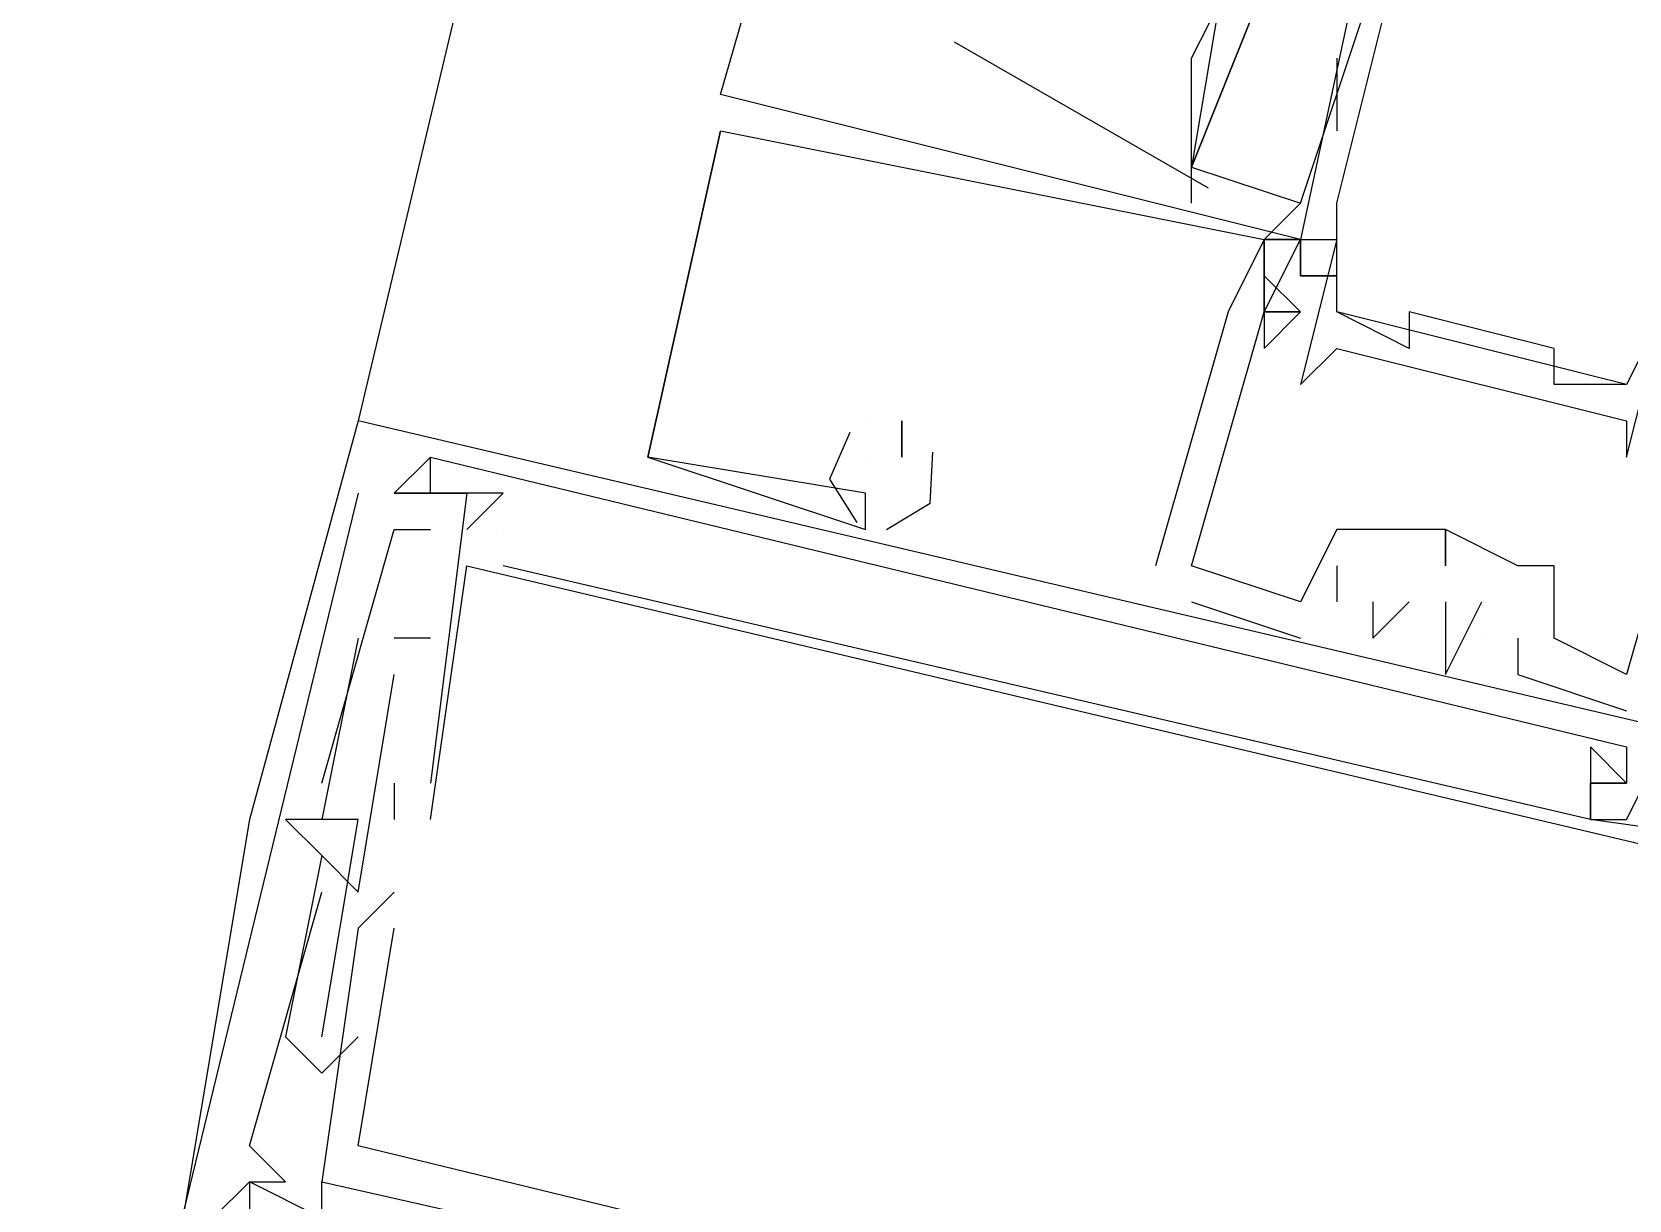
# Model space of a CAD drawing. Header units: feet. Extents: x -84 to 198, y -22 to 181.
# Drawn here: x 115.427 to 116.014, y 67.851 to 68.281 of the extents above; entities that cross this region are included whole.
import ezdxf

# ---------------------------------------------------------------- set-up
doc = ezdxf.new("R2010")
doc.units = ezdxf.units.FT
doc.layers.add('A-LINEA', color=7, linetype='CONTINUOUS')

msp = doc.modelspace()

# ---------------------------------------------------------------- linework, layer by layer
at = {"layer": 'A-LINEA'}
for p, q in [((117.2133, 75.1511), (115.5467, 68.1378)), ((115.68, 68.2578), (115.7067, 68.3511)), ((115.8933, 68.2178), (115.92, 68.2978)), ((115.766, 68.2772), (115.8594, 68.2234)), ((115.9067, 68.2711), (115.9067, 68.2444)), ((115.68, 68.2578), (115.68, 68.2578)), ((115.68, 68.2578), (115.68, 68.2578)), ((115.68, 68.2578), (115.68, 68.2578)), ((115.68, 68.2578), (115.68, 68.2578)), ((115.68, 68.2578), (115.68, 68.2578)), ((115.68, 68.2578), (115.68, 68.2578)), ((115.68, 68.2444), (115.68, 68.2444)), ((115.68, 68.2444), (115.68, 68.2444)), ((115.68, 68.2444), (115.68, 68.2444)), ((115.68, 68.2444), (115.68, 68.2444)), ((115.68, 68.2444), (115.68, 68.2444)), ((115.68, 68.2444), (115.68, 68.2444)), ((115.8533, 68.2178), (115.8533, 68.2311)), ((115.88, 68.2044), (115.8933, 68.2178)), ((115.9067, 68.2178), (115.9067, 68.2178)), ((115.88, 68.2044), (115.88, 68.2044)), ((115.88, 68.2044), (115.88, 68.2044)), ((115.88, 68.2044), (115.88, 68.2044)), ((115.88, 68.2044), (115.88, 68.2044)), ((115.88, 68.2044), (115.88, 68.2044)), ((115.88, 68.2044), (115.88, 68.2044)), ((115.8933, 68.2044), (115.8933, 68.2044)), ((115.8933, 68.2044), (115.8933, 68.2044)), ((115.8933, 68.2044), (115.8933, 68.2044)), ((115.8933, 68.2044), (115.8933, 68.2044)), ((115.8933, 68.2044), (115.8933, 68.2044)), ((115.8933, 68.2044), (115.8933, 68.2044)), ((115.8933, 68.2044), (115.8933, 68.2044)), ((115.9067, 68.2044), (115.9067, 68.2044)), ((115.9067, 68.2044), (115.9067, 68.2044)), ((115.8933, 68.1911), (115.9067, 68.1911)), ((115.8933, 68.1911), (115.8933, 68.1911)), ((115.8933, 68.1911), (115.8933, 68.1911)), ((115.8933, 68.1911), (115.9067, 68.1911)), ((115.8933, 68.1911), (115.8933, 68.1911)), ((115.8933, 68.1911), (115.8933, 68.1911)), ((115.8933, 68.1911), (115.9067, 68.1911)), ((115.8933, 68.1911), (115.8933, 68.1911)), ((115.8933, 68.1911), (115.8933, 68.1911)), ((115.8667, 68.1778), (115.84, 68.0844)), ((115.8667, 68.1778), (115.84, 68.0844)), ((115.8667, 68.1778), (115.84, 68.0844)), ((115.8667, 68.1778), (115.8667, 68.1778)), ((115.8667, 68.1778), (115.8667, 68.1778)), ((115.8667, 68.1778), (115.8667, 68.1778)), ((115.88, 68.1778), (115.8933, 68.1778)), ((115.8933, 68.1778), (115.88, 68.1778)), ((115.88, 68.1778), (115.88, 68.1778)), ((115.88, 68.1778), (115.88, 68.1778)), ((115.88, 68.1778), (115.88, 68.1778)), ((115.88, 68.1778), (115.8933, 68.1778)), ((115.8933, 68.1778), (115.88, 68.1778)), ((115.88, 68.1778), (115.88, 68.1778)), ((115.88, 68.1778), (115.88, 68.1778)), ((115.88, 68.1778), (115.88, 68.1778)), ((115.88, 68.1778), (115.8933, 68.1778)), ((115.8933, 68.1778), (115.88, 68.1778)), ((115.88, 68.1778), (115.88, 68.1778)), ((115.88, 68.1778), (115.88, 68.1778)), ((115.88, 68.1778), (115.88, 68.1778)), ((115.8933, 68.1778), (115.8933, 68.1778)), ((115.8933, 68.1778), (115.8933, 68.1778)), ((115.8933, 68.1778), (115.8933, 68.1778)), ((115.8933, 68.1778), (115.8933, 68.1778)), ((115.8933, 68.1778), (115.8933, 68.1778)), ((115.8933, 68.1778), (115.8933, 68.1778)), ((115.9067, 68.1778), (115.9067, 68.1778)), ((116.0133, 68.1511), (115.9067, 68.1778)), ((116.0133, 68.1511), (115.9067, 68.1778)), ((116.0133, 68.1511), (115.9067, 68.1778)), ((115.9333, 68.1778), (115.9333, 68.1778)), ((115.88, 68.1644), (115.88, 68.1644)), ((115.88, 68.1644), (115.88, 68.1644)), ((115.88, 68.1644), (115.88, 68.1644)), ((115.9067, 68.1644), (115.9067, 68.1644)), ((115.9333, 68.1644), (115.9333, 68.1644)), ((115.9867, 68.1644), (115.9867, 68.1644)), ((115.8933, 68.1511), (115.8933, 68.1511)), ((115.9867, 68.1511), (115.9867, 68.1511)), ((116.0133, 68.1511), (116.0133, 68.1511)), ((115.5467, 68.1378), (115.5467, 68.1378)), ((115.5467, 68.1378), (115.5467, 68.1378)), ((115.5467, 68.1378), (115.5467, 68.1378)), ((115.7333, 68.1378), (115.7333, 68.1378)), ((115.7333, 68.1378), (115.7333, 68.1378)), ((115.7333, 68.1378), (115.7333, 68.1378)), ((115.7333, 68.1378), (115.7333, 68.1378)), ((115.7333, 68.1378), (115.7333, 68.1378)), ((115.7333, 68.1378), (115.7333, 68.1378)), ((115.7467, 68.1378), (115.7467, 68.1378)), ((115.7467, 68.1378), (115.7467, 68.1378)), ((115.7467, 68.1378), (115.7467, 68.1378)), ((116.0133, 68.1378), (116.0133, 68.1378)), ((115.5733, 68.1244), (115.5733, 68.1244)), ((115.5733, 68.1244), (115.5733, 68.1244)), ((115.5733, 68.1244), (115.5733, 68.1244)), ((115.5733, 68.1244), (115.5733, 68.1244)), ((115.5733, 68.1244), (115.5733, 68.1244)), ((115.5733, 68.1244), (115.5733, 68.1244)), ((115.6533, 68.1244), (115.6533, 68.1244)), ((115.6533, 68.1244), (115.6533, 68.1244)), ((115.6533, 68.1244), (115.6533, 68.1244)), ((115.6533, 68.1244), (115.6533, 68.1244)), ((115.6533, 68.1244), (115.6533, 68.1244)), ((115.6533, 68.1244), (115.6533, 68.1244)), ((115.7333, 68.1244), (115.7333, 68.1244)), ((115.7333, 68.1244), (115.7333, 68.1244)), ((115.7333, 68.1244), (115.7333, 68.1244)), ((115.7467, 68.1244), (115.7467, 68.1244)), ((115.7467, 68.1244), (115.7467, 68.1244)), ((115.7467, 68.1244), (115.7467, 68.1244)), ((115.7467, 68.1244), (115.7467, 68.1244)), ((115.7467, 68.1244), (115.7467, 68.1244)), ((115.7467, 68.1244), (115.7467, 68.1244)), ((116.0133, 68.1244), (116.0133, 68.1244)), ((115.5467, 68.1111), (115.4267, 67.6178)), ((115.56, 68.1111), (115.56, 68.1111)), ((115.56, 68.1111), (115.56, 68.1111)), ((115.56, 68.1111), (115.56, 68.1111)), ((115.56, 68.1111), (115.56, 68.1111)), ((115.56, 68.1111), (115.56, 68.1111)), ((115.56, 68.1111), (115.56, 68.1111)), ((115.5733, 68.1111), (115.5733, 68.1111)), ((115.5733, 68.1111), (115.5733, 68.1111)), ((115.5733, 68.1111), (115.5733, 68.1111)), ((115.5733, 68.1111), (115.5733, 68.1111)), ((115.5733, 68.1111), (115.5733, 68.1111)), ((115.5733, 68.1111), (115.5733, 68.1111)), ((115.5867, 68.1111), (115.5867, 68.1111)), ((115.5867, 68.1111), (115.5867, 68.1111)), ((115.5867, 68.1111), (115.5867, 68.1111)), ((115.6, 68.1111), (115.6, 68.1111)), ((115.6, 68.1111), (115.6, 68.1111)), ((115.6, 68.1111), (115.6, 68.1111)), ((115.7333, 68.1111), (115.7333, 68.1111)), ((115.7333, 68.1111), (115.7333, 68.1111)), ((115.7333, 68.1111), (115.7333, 68.1111)), ((115.7333, 68.1111), (115.7333, 68.1111)), ((115.7333, 68.1111), (115.7333, 68.1111)), ((115.7333, 68.1111), (115.7333, 68.1111)), ((115.56, 68.0978), (115.56, 68.0978)), ((115.56, 68.0978), (115.56, 68.0978)), ((115.56, 68.0978), (115.56, 68.0978)), ((115.5733, 68.0978), (115.5733, 68.0978)), ((115.5733, 68.0978), (115.5733, 68.0978)), ((115.5733, 68.0978), (115.5733, 68.0978)), ((115.5867, 68.0978), (115.5867, 68.0978)), ((115.5867, 68.0978), (115.5867, 68.0978)), ((115.5867, 68.0978), (115.5867, 68.0978)), ((115.6, 68.0978), (115.6, 68.0978)), ((115.6, 68.0978), (115.6, 68.0978)), ((115.6, 68.0978), (115.6, 68.0978)), ((115.7333, 68.0978), (115.7333, 68.0978)), ((115.7333, 68.0978), (115.7333, 68.0978)), ((115.7333, 68.0978), (115.7333, 68.0978)), ((115.9067, 68.0978), (115.9067, 68.0978)), ((115.9067, 68.0978), (115.9067, 68.0978)), ((115.9067, 68.0978), (115.9067, 68.0978)), ((115.92, 68.0978), (115.92, 68.0978)), ((115.92, 68.0978), (115.92, 68.0978)), ((115.92, 68.0978), (115.92, 68.0978)), ((115.92, 68.0978), (115.92, 68.0978)), ((115.9467, 68.0978), (115.9467, 68.0978)), ((115.9467, 68.0978), (115.9467, 68.0978)), ((115.9467, 68.0978), (115.9467, 68.0978)), ((115.9467, 68.0978), (115.9467, 68.0978)), ((115.9467, 68.0978), (115.9467, 68.0978)), ((115.9467, 68.0978), (115.9467, 68.0978)), ((115.9467, 68.0978), (115.9467, 68.0978)), ((115.5867, 68.0844), (115.5867, 68.0844)), ((115.5867, 68.0844), (115.5867, 68.0844)), ((115.5867, 68.0844), (115.5867, 68.0844)), ((115.6, 68.0844), (115.6, 68.0844)), ((115.6, 68.0844), (115.6, 68.0844)), ((115.6, 68.0844), (115.6, 68.0844)), ((115.84, 68.0844), (115.84, 68.0844)), ((115.84, 68.0844), (115.84, 68.0844)), ((115.84, 68.0844), (115.84, 68.0844)), ((115.8533, 68.0844), (115.8533, 68.0844)), ((115.8533, 68.0844), (115.8533, 68.0844)), ((115.8533, 68.0844), (115.8533, 68.0844)), ((115.8533, 68.0844), (115.8533, 68.0844)), ((115.8533, 68.0844), (115.8533, 68.0844)), ((115.8533, 68.0844), (115.8533, 68.0844)), ((115.9067, 68.0844), (115.9067, 68.0844)), ((115.9067, 68.0844), (115.9067, 68.0844)), ((115.9067, 68.0844), (115.9067, 68.0844)), ((115.9467, 68.0844), (115.9467, 68.0844)), ((115.9467, 68.0844), (115.9467, 68.0844)), ((115.9467, 68.0844), (115.9467, 68.0844)), ((115.9733, 68.0844), (115.9733, 68.0844)), ((115.9733, 68.0844), (115.9733, 68.0844)), ((115.9733, 68.0844), (115.9733, 68.0844)), ((115.9867, 68.0844), (115.9867, 68.0844)), ((115.9867, 68.0844), (115.9867, 68.0844)), ((115.9867, 68.0844), (115.9867, 68.0844)), ((115.8533, 68.0711), (115.8933, 68.0578)), ((115.8533, 68.0711), (115.8533, 68.0711)), ((115.8533, 68.0711), (115.8933, 68.0578)), ((115.8533, 68.0711), (115.8533, 68.0711)), ((115.8533, 68.0711), (115.8933, 68.0578)), ((115.8533, 68.0711), (115.8533, 68.0711)), ((115.8933, 68.0711), (115.8933, 68.0711)), ((115.8933, 68.0711), (115.8933, 68.0711)), ((115.8933, 68.0711), (115.8933, 68.0711)), ((115.8933, 68.0711), (115.8933, 68.0711)), ((115.8933, 68.0711), (115.8933, 68.0711)), ((115.8933, 68.0711), (115.8933, 68.0711)), ((115.9067, 68.0711), (115.9067, 68.0711)), ((115.9067, 68.0711), (115.9067, 68.0711)), ((115.9067, 68.0711), (115.9067, 68.0711)), ((115.92, 68.0711), (115.92, 68.0711)), ((115.92, 68.0711), (115.92, 68.0711)), ((115.92, 68.0711), (115.92, 68.0711)), ((115.9333, 68.0711), (115.9333, 68.0711)), ((115.9333, 68.0711), (115.9333, 68.0711)), ((115.9333, 68.0711), (115.9333, 68.0711)), ((115.9467, 68.0711), (115.9467, 68.0711)), ((115.9467, 68.0711), (115.9467, 68.0711)), ((115.9467, 68.0711), (115.9467, 68.0711)), ((115.96, 68.0711), (115.96, 68.0711)), ((115.96, 68.0711), (115.96, 68.0711)), ((115.96, 68.0711), (115.96, 68.0711)), ((115.5467, 68.0578), (115.5467, 68.0578)), ((115.5467, 68.0578), (115.5467, 68.0578)), ((115.5467, 68.0578), (115.5467, 68.0578)), ((115.5733, 68.0578), (115.56, 68.0578)), ((115.56, 68.0578), (115.56, 68.0578)), ((115.5733, 68.0578), (115.56, 68.0578)), ((115.56, 68.0578), (115.56, 68.0578)), ((115.5733, 68.0578), (115.56, 68.0578)), ((115.56, 68.0578), (115.56, 68.0578)), ((115.5733, 68.0578), (115.5733, 68.0578)), ((115.5733, 68.0578), (115.5733, 68.0578)), ((115.5733, 68.0578), (115.5733, 68.0578)), ((115.8933, 68.0578), (115.8933, 68.0578)), ((115.8933, 68.0578), (115.8933, 68.0578)), ((115.8933, 68.0578), (115.8933, 68.0578)), ((115.92, 68.0578), (115.92, 68.0578)), ((115.92, 68.0578), (115.92, 68.0578)), ((115.92, 68.0578), (115.92, 68.0578)), ((115.9467, 68.0578), (115.9467, 68.0578)), ((115.9467, 68.0578), (115.9467, 68.0578)), ((115.9467, 68.0578), (115.9467, 68.0578)), ((115.96, 68.0578), (115.96, 68.0578)), ((115.96, 68.0578), (115.96, 68.0578)), ((115.96, 68.0578), (115.96, 68.0578)), ((115.9733, 68.0578), (115.9733, 68.0578)), ((115.9733, 68.0578), (115.9733, 68.0578)), ((115.9733, 68.0578), (115.9733, 68.0578)), ((115.9867, 68.0578), (115.9867, 68.0578)), ((115.9867, 68.0578), (115.9867, 68.0578)), ((115.9867, 68.0578), (115.9867, 68.0578)), ((115.56, 68.0444), (115.56, 68.0444)), ((115.56, 68.0444), (115.56, 68.0444)), ((115.56, 68.0444), (115.56, 68.0444)), ((115.9467, 68.0444), (115.9467, 68.0444)), ((115.9467, 68.0444), (115.9467, 68.0444)), ((115.9467, 68.0444), (115.9467, 68.0444)), ((115.9733, 68.0444), (115.9733, 68.0444)), ((115.9733, 68.0444), (115.9733, 68.0444)), ((115.9733, 68.0444), (115.9733, 68.0444)), ((116.0133, 68.0444), (116.0133, 68.0444)), ((116.0133, 68.0444), (116.0133, 68.0444)), ((116.0133, 68.0444), (116.0133, 68.0444)), ((116.0133, 68.0444), (116.0133, 68.0444)), ((116.0133, 68.0444), (116.0133, 68.0444)), ((116.0133, 68.0444), (116.0133, 68.0444)), ((116.0133, 68.0311), (116.0133, 68.0311)), ((116.0133, 68.0311), (116.0133, 68.0311)), ((116.0133, 68.0311), (116.0133, 68.0311)), ((116, 68.0178), (116, 68.0178)), ((116, 68.0178), (116, 68.0178)), ((116, 68.0178), (116, 68.0178)), ((116.0133, 68.0178), (116.0133, 68.0178)), ((116.0133, 68.0178), (116.0133, 68.0178)), ((116.0133, 68.0178), (116.0133, 68.0178)), ((115.5333, 68.0044), (115.5333, 68.0044)), ((115.5333, 68.0044), (115.5333, 68.0044)), ((115.5333, 68.0044), (115.5333, 68.0044)), ((115.56, 68.0044), (115.56, 67.9911)), ((115.56, 68.0044), (115.56, 68.0044)), ((115.56, 68.0044), (115.56, 67.9911)), ((115.56, 68.0044), (115.56, 68.0044)), ((115.56, 68.0044), (115.56, 67.9911)), ((115.56, 68.0044), (115.56, 68.0044)), ((115.5733, 68.0044), (115.5733, 68.0044)), ((115.5733, 68.0044), (115.5733, 68.0044)), ((115.5733, 68.0044), (115.5733, 68.0044)), ((115.5733, 68.0044), (115.5733, 68.0044)), ((115.5733, 68.0044), (115.5733, 68.0044)), ((115.5733, 68.0044), (115.5733, 68.0044)), ((116, 68.0044), (116, 68.0044)), ((116, 68.0044), (116, 68.0044)), ((116, 68.0044), (116, 68.0044)), ((116, 68.0044), (116, 68.0044)), ((116, 68.0044), (116, 68.0044)), ((116, 68.0044), (116, 68.0044)), ((116.0133, 68.0044), (116.0133, 68.0044)), ((116.0133, 68.0044), (116.0133, 68.0044)), ((116.0133, 68.0044), (116.0133, 68.0044)), ((116.0133, 68.0044), (116.0133, 68.0044)), ((116.0133, 68.0044), (116.0133, 68.0044)), ((116.0133, 68.0044), (116.0133, 68.0044)), ((115.5067, 67.9911), (115.5067, 67.9911)), ((115.5067, 67.9911), (115.5067, 67.9911)), ((115.5067, 67.9911), (115.5067, 67.9911)), ((115.5067, 67.9911), (115.5067, 67.9911)), ((115.5067, 67.9911), (115.5067, 67.9911)), ((115.5067, 67.9911), (115.5067, 67.9911)), ((115.52, 67.9911), (115.52, 67.9911)), ((115.52, 67.9911), (115.52, 67.9911)), ((115.52, 67.9911), (115.52, 67.9911)), ((115.52, 67.9911), (115.52, 67.9911)), ((115.52, 67.9911), (115.52, 67.9911)), ((115.52, 67.9911), (115.52, 67.9911)), ((115.5333, 67.9911), (115.5333, 67.9911)), ((115.5333, 67.9911), (115.5333, 67.9911)), ((115.5333, 67.9911), (115.5333, 67.9911)), ((115.5333, 67.9911), (115.5333, 67.9911)), ((115.5333, 67.9911), (115.5333, 67.9911)), ((115.5333, 67.9911), (115.5333, 67.9911)), ((115.5467, 67.9911), (115.5467, 67.9911)), ((115.5467, 67.9911), (115.5467, 67.9911)), ((115.5467, 67.9911), (115.5467, 67.9911)), ((115.56, 67.9911), (115.56, 67.9911)), ((115.56, 67.9911), (115.56, 67.9911)), ((115.56, 67.9911), (115.56, 67.9911)), ((115.5733, 67.9911), (115.5733, 67.9911)), ((115.5733, 67.9911), (115.5733, 67.9911)), ((115.5733, 67.9911), (115.5733, 67.9911)), ((116, 67.9911), (116, 67.9911)), ((116, 67.9911), (116, 67.9911)), ((116, 67.9911), (116, 67.9911)), ((116, 67.9911), (116, 67.9911)), ((116, 67.9911), (116, 67.9911)), ((116, 67.9911), (116, 67.9911)), ((116, 67.9911), (116, 67.9911)), ((116, 67.9911), (116, 67.9911)), ((116, 67.9911), (116, 67.9911)), ((116.0133, 67.9911), (116.0133, 67.9911)), ((116.0133, 67.9911), (116.0133, 67.9911)), ((116.0133, 67.9911), (116.0133, 67.9911)), ((115.5333, 67.9778), (115.5333, 67.9778)), ((115.5333, 67.9778), (115.5333, 67.9778)), ((115.5333, 67.9778), (115.5333, 67.9778)), ((115.5333, 67.9778), (115.5333, 67.9778)), ((115.5333, 67.9778), (115.5333, 67.9778)), ((115.5333, 67.9778), (115.5333, 67.9778)), ((115.5333, 67.9644), (115.5333, 67.9644)), ((115.5333, 67.9644), (115.5333, 67.9644)), ((115.5333, 67.9644), (115.5333, 67.9644)), ((115.5467, 67.9644), (115.5467, 67.9644)), ((115.5467, 67.9644), (115.5467, 67.9644)), ((115.5467, 67.9644), (115.5467, 67.9644)), ((115.56, 67.9644), (115.56, 67.9644)), ((115.56, 67.9644), (115.56, 67.9644)), ((115.56, 67.9644), (115.56, 67.9644)), ((115.5467, 67.9511), (115.5467, 67.9511)), ((115.5467, 67.9511), (115.5467, 67.9511)), ((115.5467, 67.9511), (115.5467, 67.9511)), ((115.56, 67.9511), (115.56, 67.9511)), ((115.56, 67.9511), (115.56, 67.9511)), ((115.56, 67.9511), (115.56, 67.9511)), ((115.52, 67.9111), (115.52, 67.9111)), ((115.52, 67.9111), (115.52, 67.9111)), ((115.52, 67.9111), (115.52, 67.9111)), ((115.5333, 67.9111), (115.5333, 67.9111)), ((115.5333, 67.9111), (115.5333, 67.9111)), ((115.5333, 67.9111), (115.5333, 67.9111)), ((115.5467, 67.9111), (115.5467, 67.9111)), ((115.5467, 67.9111), (115.5467, 67.9111)), ((115.5467, 67.9111), (115.5467, 67.9111)), ((115.5333, 67.8978), (115.5333, 67.8978)), ((115.5333, 67.8978), (115.5333, 67.8978)), ((115.5333, 67.8978), (115.5333, 67.8978)), ((115.5067, 67.8711), (115.5067, 67.8711)), ((115.5067, 67.8711), (115.5067, 67.8711)), ((115.5067, 67.8711), (115.5067, 67.8711)), ((115.5467, 67.8711), (115.5467, 67.8711)), ((115.5467, 67.8711), (115.5467, 67.8711)), ((115.5467, 67.8711), (115.5467, 67.8711)), ((115.5067, 67.8578), (115.5067, 67.8578)), ((115.5067, 67.8578), (115.5067, 67.8578)), ((115.5067, 67.8578), (115.5067, 67.8578)), ((115.5067, 67.8578), (115.5067, 67.8578)), ((115.5067, 67.8578), (115.5067, 67.8578)), ((115.5067, 67.8578), (115.5067, 67.8578)), ((115.52, 67.8578), (115.52, 67.8578)), ((115.52, 67.8578), (115.52, 67.8578)), ((115.52, 67.8578), (115.52, 67.8578)), ((115.5333, 67.8578), (115.5333, 67.8578)), ((115.5333, 67.8578), (115.5333, 67.8578)), ((115.5333, 67.8578), (115.5333, 67.8578)), ((115.5333, 67.8578), (115.5333, 67.8578)), ((115.5333, 67.8578), (115.5333, 67.8578)), ((115.5333, 67.8578), (115.5333, 67.8578))]:
    msp.add_line(p, q, dxfattribs=at)
for points in [[(115.9333, 68.3911), (115.8933, 68.2044), (115.9067, 68.2044), (115.8933, 68.1511), (115.9067, 68.1644), (116.0133, 68.1378), (116.0133, 68.1244), (116.0267, 68.1778), (116.04, 68.1778), (116.08, 68.3511)], [(115.9067, 68.2178), (115.9467, 68.3778), (115.96, 68.3778), (115.96, 68.3511), (115.96, 68.3511)], [(116.0533, 68.3244), (116.0533, 68.3644), (116.0667, 68.3511), (116.0667, 68.3378), (116.04, 68.1778), (116.0267, 68.1778), (116.0133, 68.1511), (115.9867, 68.1511), (115.9867, 68.1644), (115.9333, 68.1778), (115.9333, 68.1644), (115.9067, 68.1778), (115.9067, 68.2044), (115.9067, 68.2178)], [(115.8667, 68.3111), (115.8667, 68.3111), (115.8533, 68.2311), (115.8533, 68.2311), (115.88, 68.2978), (115.8667, 68.3111), (115.8667, 68.3111)], [(115.8533, 68.2311), (115.8533, 68.2444), (115.8533, 68.2711), (115.8667, 68.2978), (115.8667, 68.3111), (115.8667, 68.3111)], [(115.92, 68.2978), (115.88, 68.2978), (115.8533, 68.2311), (115.8933, 68.2178)], [(116.04, 68.1378), (116.0133, 68.0444), (115.9867, 68.0578), (115.9867, 68.0844), (115.9733, 68.0844), (115.9467, 68.0978), (115.9467, 68.0844), (115.9467, 68.0978), (115.92, 68.0978), (115.9067, 68.0978), (115.8933, 68.0711), (115.8533, 68.0844), (115.88, 68.1778), (115.88, 68.1644), (115.8933, 68.1778), (115.88, 68.1778), (115.88, 68.2044), (115.8933, 68.2044), (115.8933, 68.1911), (115.8933, 68.2044), (115.68, 68.2578)], [(116.04, 68.1378), (116.0133, 68.0444), (115.9867, 68.0578), (115.9867, 68.0844), (115.9733, 68.0844), (115.9467, 68.0978), (115.9467, 68.0844), (115.9467, 68.0978), (115.92, 68.0978), (115.9067, 68.0978), (115.8933, 68.0711), (115.8533, 68.0844), (115.88, 68.1778), (115.88, 68.1644), (115.8933, 68.1778), (115.88, 68.1778), (115.88, 68.2044), (115.8933, 68.2044), (115.8933, 68.1911), (115.8933, 68.2044), (115.68, 68.2578)], [(116.04, 68.1378), (116.0133, 68.0444), (115.9867, 68.0578), (115.9867, 68.0844), (115.9733, 68.0844), (115.9467, 68.0978), (115.9467, 68.0844), (115.9467, 68.0978), (115.92, 68.0978), (115.9067, 68.0978), (115.8933, 68.0711), (115.8533, 68.0844), (115.88, 68.1778), (115.88, 68.1644), (115.8933, 68.1778), (115.88, 68.1778), (115.88, 68.2044), (115.8933, 68.2044), (115.8933, 68.1911), (115.8933, 68.2044), (115.68, 68.2578)], [(115.68, 68.2444), (115.6533, 68.1244), (115.7333, 68.0978), (115.7333, 68.1111)], [(115.7333, 68.1111), (115.6533, 68.1244), (115.68, 68.2444), (115.88, 68.2044), (115.8667, 68.1778)], [(115.68, 68.2444), (115.6533, 68.1244), (115.7333, 68.0978), (115.7333, 68.1111)], [(115.7333, 68.1111), (115.6533, 68.1244), (115.68, 68.2444), (115.88, 68.2044), (115.8667, 68.1778)], [(115.68, 68.2444), (115.6533, 68.1244), (115.7333, 68.0978), (115.7333, 68.1111)], [(115.7333, 68.1111), (115.6533, 68.1244), (115.68, 68.2444), (115.88, 68.2044), (115.8667, 68.1778)], [(115.8933, 68.2044), (115.88, 68.2044), (115.88, 68.1778), (115.88, 68.1778), (115.8933, 68.2044)], [(115.8933, 68.2044), (115.88, 68.2044), (115.88, 68.1778), (115.88, 68.1778), (115.8933, 68.2044)], [(115.8933, 68.2044), (115.88, 68.2044), (115.88, 68.1778), (115.88, 68.1778), (115.8933, 68.2044)], [(115.8933, 68.1778), (115.88, 68.1911), (115.8933, 68.1778)], [(115.8933, 68.1778), (115.88, 68.1911), (115.8933, 68.1778)], [(115.8933, 68.1778), (115.88, 68.1911), (115.8933, 68.1778)], [(115.9067, 68.1911), (115.8933, 68.1911), (115.9067, 68.1911)], [(115.8933, 68.1911), (115.8933, 68.1911), (115.8933, 68.1911), (115.9067, 68.1911)], [(115.9067, 68.1911), (115.8933, 68.1911), (115.9067, 68.1911)], [(115.8933, 68.1911), (115.8933, 68.1911), (115.8933, 68.1911), (115.9067, 68.1911)], [(115.9067, 68.1911), (115.8933, 68.1911), (115.9067, 68.1911)], [(115.8933, 68.1911), (115.8933, 68.1911), (115.8933, 68.1911), (115.9067, 68.1911)], [(116.2133, 67.9778), (116.2267, 67.9778), (115.5467, 68.1378), (115.5067, 67.9911)], [(116.2133, 67.9778), (116.2267, 67.9778), (115.5467, 68.1378), (115.5067, 67.9911)], [(116.2133, 67.9778), (116.2267, 67.9778), (115.5467, 68.1378), (115.5067, 67.9911)], [(115.7276, 68.1335), (115.7201, 68.1163), (115.7301, 68.1004)], [(115.7276, 68.1335), (115.7201, 68.1163), (115.7301, 68.1004)], [(115.7276, 68.1335), (115.7201, 68.1163), (115.7301, 68.1004)], [(115.7467, 68.1244), (115.7467, 68.1378), (115.7467, 68.1244)], [(115.7467, 68.1244), (115.7467, 68.1378), (115.7467, 68.1244)], [(115.7467, 68.1244), (115.7467, 68.1378), (115.7467, 68.1244)], [(115.5867, 68.0978), (115.6, 68.1111), (115.5733, 68.1111), (115.5733, 68.1244), (115.56, 68.1111), (115.5867, 68.1111), (115.5733, 68.0044)], [(115.5733, 68.1111), (115.56, 68.1111), (115.5733, 68.1244), (116.0133, 68.0178), (116.0133, 68.0044), (116, 68.0044), (116, 67.9911), (116.0133, 67.9911), (116.0267, 68.0178), (116.1067, 68.0044)], [(115.5867, 68.0978), (115.6, 68.1111), (115.5733, 68.1111), (115.5733, 68.1244), (115.56, 68.1111), (115.5867, 68.1111), (115.5733, 68.0044)], [(115.5733, 68.1111), (115.56, 68.1111), (115.5733, 68.1244), (116.0133, 68.0178), (116.0133, 68.0044), (116, 68.0044), (116, 67.9911), (116.0133, 67.9911), (116.0267, 68.0178), (116.1067, 68.0044)], [(115.5867, 68.0978), (115.6, 68.1111), (115.5733, 68.1111), (115.5733, 68.1244), (115.56, 68.1111), (115.5867, 68.1111), (115.5733, 68.0044)], [(115.5733, 68.1111), (115.56, 68.1111), (115.5733, 68.1244), (116.0133, 68.0178), (116.0133, 68.0044), (116, 68.0044), (116, 67.9911), (116.0133, 67.9911), (116.0267, 68.0178), (116.1067, 68.0044)], [(115.741, 68.0978), (115.7571, 68.1075), (115.7581, 68.1262)], [(115.741, 68.0978), (115.7571, 68.1075), (115.7581, 68.1262)], [(115.741, 68.0978), (115.7571, 68.1075), (115.7581, 68.1262)], [(115.5333, 68.0044), (115.56, 68.0978), (115.5733, 68.0978)], [(115.5333, 68.0044), (115.56, 68.0978), (115.5733, 68.0978)], [(115.5333, 68.0044), (115.56, 68.0978), (115.5733, 68.0978)], [(115.9467, 68.0844), (115.9467, 68.0978), (115.92, 68.0978)], [(115.9733, 68.0844), (115.9467, 68.0978), (115.9467, 68.0844)], [(115.5733, 67.9911), (115.5867, 68.0844), (116.0933, 67.9644), (116.0667, 67.8844), (116.0667, 67.8844)], [(115.5733, 67.9911), (115.5867, 68.0844), (116.0933, 67.9644), (116.0667, 67.8844), (116.0667, 67.8844)], [(115.5733, 67.9911), (115.5867, 68.0844), (116.0933, 67.9644), (116.0667, 67.8844), (116.0667, 67.8844)], [(116.1067, 67.9911), (116.0933, 67.9778), (116, 67.9911), (116, 68.0044), (116.0133, 68.0044), (116, 68.0178), (116, 67.9911), (115.6, 68.0844)], [(116.1067, 67.9911), (116.0933, 67.9778), (116, 67.9911), (116, 68.0044), (116.0133, 68.0044), (116, 68.0178), (116, 67.9911), (115.6, 68.0844)], [(116.1067, 67.9911), (116.0933, 67.9778), (116, 67.9911), (116, 68.0044), (116.0133, 68.0044), (116, 68.0178), (116, 67.9911), (115.6, 68.0844)], [(115.9067, 68.0844), (115.9067, 68.0711), (115.9067, 68.0711)], [(115.9067, 68.0844), (115.9067, 68.0711), (115.9067, 68.0711)], [(115.9067, 68.0844), (115.9067, 68.0711), (115.9067, 68.0711)], [(115.92, 68.0711), (115.92, 68.0578), (115.9333, 68.0711), (115.9333, 68.0711)], [(115.92, 68.0711), (115.92, 68.0578), (115.9333, 68.0711), (115.9333, 68.0711)], [(115.92, 68.0711), (115.92, 68.0578), (115.9333, 68.0711), (115.9333, 68.0711)], [(115.9467, 68.0711), (115.9467, 68.0578), (115.9467, 68.0444), (115.96, 68.0711)], [(115.9467, 68.0711), (115.9467, 68.0578), (115.9467, 68.0444), (115.96, 68.0711)], [(115.9467, 68.0711), (115.9467, 68.0578), (115.9467, 68.0444), (115.96, 68.0711)], [(115.5467, 68.0578), (115.5333, 67.9911), (115.52, 67.9911)], [(115.5467, 68.0578), (115.5333, 67.9911), (115.52, 67.9911)], [(115.5467, 68.0578), (115.5333, 67.9911), (115.52, 67.9911)], [(115.9733, 68.0578), (115.9733, 68.0444), (115.9733, 68.0444), (116.0133, 68.0311)], [(115.9733, 68.0578), (115.9733, 68.0444), (115.9733, 68.0444), (116.0133, 68.0311)], [(115.9733, 68.0578), (115.9733, 68.0444), (115.9733, 68.0444), (116.0133, 68.0311)], [(115.5333, 67.9778), (115.5467, 67.9644), (115.56, 68.0444)], [(115.5333, 67.9778), (115.5467, 67.9644), (115.56, 68.0444)], [(115.5333, 67.9778), (115.5467, 67.9644), (115.56, 68.0444)], [(116.0133, 68.0044), (116, 68.0178), (116, 68.0178), (116, 67.9911)], [(116.0133, 68.0044), (116, 68.0178), (116, 68.0178), (116, 67.9911)], [(116.0133, 68.0044), (116, 68.0178), (116, 68.0178), (116, 67.9911)], [(115.5067, 67.9911), (115.48, 67.8311), (116.16, 67.6711), (116.16, 67.6844), (116.1467, 67.6844)], [(115.5067, 67.9911), (115.48, 67.8311), (116.16, 67.6711), (116.16, 67.6844), (116.1467, 67.6844)], [(115.5067, 67.9911), (115.48, 67.8311), (116.16, 67.6711), (116.16, 67.6844), (116.1467, 67.6844)], [(115.52, 67.9911), (115.5333, 67.9778), (115.52, 67.9111), (115.5333, 67.8978), (115.5467, 67.9111)], [(115.52, 67.9911), (115.5333, 67.9778), (115.52, 67.9111), (115.5333, 67.8978), (115.5467, 67.9111)], [(115.52, 67.9911), (115.5333, 67.9778), (115.52, 67.9111), (115.5333, 67.8978), (115.5467, 67.9111)], [(115.5333, 67.9111), (115.5467, 67.9911), (115.5333, 67.9911)], [(115.5333, 67.9111), (115.5467, 67.9911), (115.5333, 67.9911)], [(115.5333, 67.9111), (115.5467, 67.9911), (115.5333, 67.9911)], [(115.4933, 67.8444), (115.5067, 67.8578), (115.52, 67.8578), (115.5067, 67.8711), (115.5333, 67.9644)], [(115.4933, 67.8444), (115.5067, 67.8578), (115.52, 67.8578), (115.5067, 67.8711), (115.5333, 67.9644)], [(115.4933, 67.8444), (115.5067, 67.8578), (115.52, 67.8578), (115.5067, 67.8711), (115.5333, 67.9644)], [(115.56, 67.9644), (115.5467, 67.9511), (115.5333, 67.8578)], [(115.56, 67.9644), (115.5467, 67.9511), (115.5333, 67.8578)], [(115.56, 67.9644), (115.5467, 67.9511), (115.5333, 67.8578)], [(116.0533, 67.8444), (116.04, 67.7511), (115.5467, 67.8711), (115.56, 67.9511)], [(116.0533, 67.8444), (116.04, 67.7511), (115.5467, 67.8711), (115.56, 67.9511)], [(116.0533, 67.8444), (116.04, 67.7511), (115.5467, 67.8711), (115.56, 67.9511)], [(115.5333, 67.8444), (115.5067, 67.8578), (115.5067, 67.8444), (115.5333, 67.8444), (115.5333, 67.8578), (115.9467, 67.7644), (115.9333, 67.7511), (115.9467, 67.7511), (115.9467, 67.7644), (116.04, 67.7378)], [(115.5333, 67.8444), (115.5067, 67.8578), (115.5067, 67.8444), (115.5333, 67.8444), (115.5333, 67.8578), (115.9467, 67.7644), (115.9333, 67.7511), (115.9467, 67.7511), (115.9467, 67.7644), (116.04, 67.7378)], [(115.5333, 67.8444), (115.5067, 67.8578), (115.5067, 67.8444), (115.5333, 67.8444), (115.5333, 67.8578), (115.9467, 67.7644), (115.9333, 67.7511), (115.9467, 67.7511), (115.9467, 67.7644), (116.04, 67.7378)]]:
    msp.add_lwpolyline(points, dxfattribs=at)

doc.saveas('drawing.dxf')
